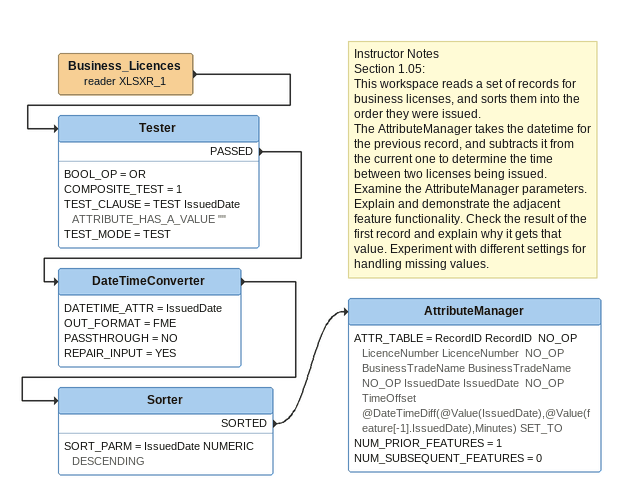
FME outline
Business_Licences (reader XLSXR_1)
    -> Tester
Tester
    BOOL_OP = OR
    COMPOSITE_TEST = 1
    TEST_CLAUSE = TEST IssuedDate ATTRIBUTE_HAS_A_VALUE ""
    TEST_MODE = TEST
    PASSED -> DateTimeConverter
DateTimeConverter
    DATETIME_ATTR = IssuedDate
    OUT_FORMAT = FME
    PASSTHROUGH = NO
    REPAIR_INPUT = YES
    -> Sorter
Sorter
    SORT_PARM = IssuedDate NUMERIC DESCENDING
    SORTED -> AttributeManager
Note: Instructor Notes / Section 1.05: / This workspace reads a set of records for business licenses, and sorts them into the order they were issued. / The AttributeManager takes the datetime for the previous record, and subtracts it from the current one to determine the time between two licenses being issued. / Examine the AttributeManager parameters. Explain and demonstrate the adjacent feature functionality. Check the result of the first record and explain why it gets that value. Experiment with different settings for handling missing values.
AttributeManager
    ATTR_TABLE = RecordID RecordID  NO_OP LicenceNumber LicenceNumber  NO_OP BusinessTradeName BusinessTradeName  NO_OP IssuedDate IssuedDate  NO_OP  TimeOffset @DateTimeDiff(@Value(IssuedDate),@Value(feature[-1].IssuedDate),Minutes) SET_TO
    NUM_PRIOR_FEATURES = 1
    NUM_SUBSEQUENT_FEATURES = 0
